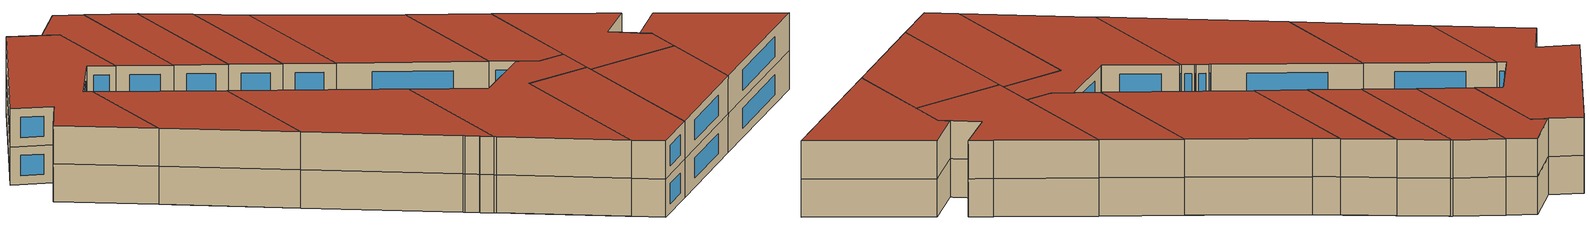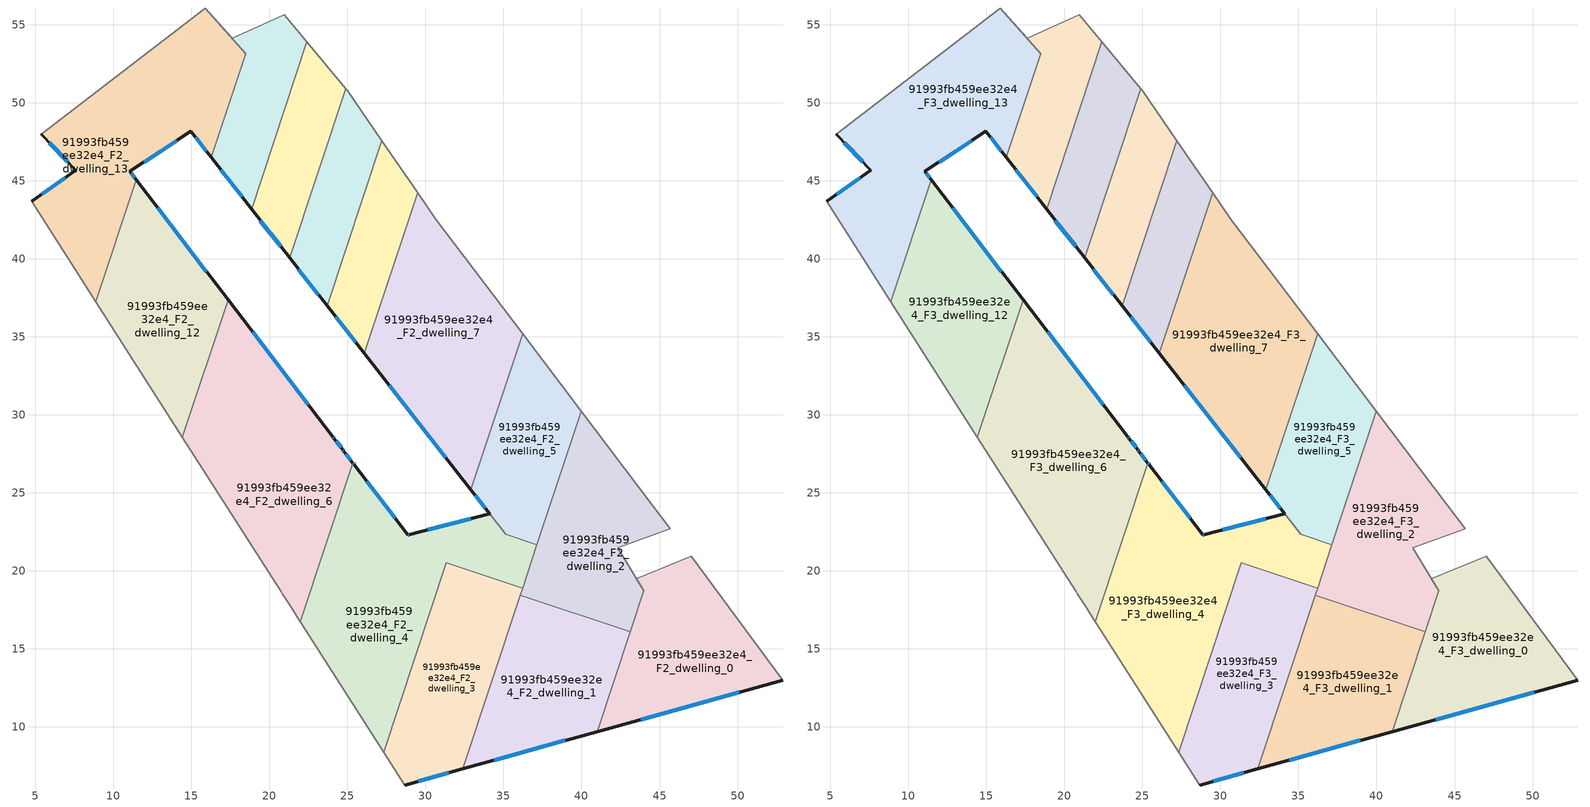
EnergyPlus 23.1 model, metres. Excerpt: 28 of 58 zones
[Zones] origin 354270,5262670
91993fb459ee32e4_F2_dwelling_0
 floor to 91993fb459ee32e4_F1_dwelling_0 (EU_floor_Construction): 47.04,20.92 52.91,12.99 41,9.69 41.34,10.72 45.52,20.31 z6
 floor to 91993fb459ee32e4_F1_dwelling_2 (EU_floor_Construction): 45.52,20.31 43.18,14.95 42.8,15.11 44,18.72 43.52,19.5 z6
 floor to 91993fb459ee32e4_F1_dwelling_1 (EU_floor_Construction): 43.18,14.95 41.34,10.72 42.8,15.11 z6
 wall outside (EU_wall_Construction): 41,9.69 52.91,12.99 z6:9
 wall adiabatic (EU_wall_Construction): 52.91,12.99 47.04,20.92 43.52,19.5 44,18.72 z6:9
 wall to 91993fb459ee32e4_F2_dwelling_1 (EU_wall_Construction): 43.13,16.11 41,9.69 z6:9
 wall to 91993fb459ee32e4_F2_dwelling_2 (EU_wall_Construction): 43.99,18.72 43.13,16.11 z6:9
 window (EU_Window_Construction): 43.8,10.46 50.11,12.21 z6.7:8.3
91993fb459ee32e4_F2_dwelling_1
 floor to 91993fb459ee32e4_F1_dwelling_1 (EU_floor_Construction): 42.8,15.11 41.34,10.72 40.88,9.66 32.38,7.3 34.07,12.39 36.46,17.88 z6
 floor to 91993fb459ee32e4_F1_dwelling_0 (EU_floor_Construction): 41.34,10.72 41,9.69 40.88,9.66 z6
 floor to 91993fb459ee32e4_F1_dwelling_2 (EU_floor_Construction): 43.13,16.11 42.8,15.11 36.46,17.88 36.63,18.27 z6
 floor to 91993fb459ee32e4_F1_dwelling_4 (EU_floor_Construction): 36.63,18.27 36.52,18.01 36.01,18.24 36.08,18.45 z6
 floor adiabatic (EU_floor_Construction): 36.63,18.27 34.07,12.39 36.08,18.45 36.01,18.24 36.52,18.01 z6
 wall outside (EU_wall_Construction): 32.38,7.3 41,9.69 z6:9
 wall to 91993fb459ee32e4_F2_dwelling_2 (EU_wall_Construction): 43.13,16.11 36.08,18.45 z6:9
 wall to 91993fb459ee32e4_F2_dwelling_3 (EU_wall_Construction): 36.08,18.45 32.38,7.3 z6:9
 window (EU_Window_Construction): 34.4,7.86 38.98,9.13 z6.7:8.3
91993fb459ee32e4_F2_dwelling_10
 floor to 91993fb459ee32e4_F1_dwelling_11 (EU_floor_Construction): 22.73,53.51 24.9,50.91 23.98,48.14 20.76,40.75 18.86,43.18 20.87,49.25 z6
 floor to 91993fb459ee32e4_F1_dwelling_10 (EU_floor_Construction): 23.98,48.14 21.3,40.06 20.76,40.75 z6
 floor to 91993fb459ee32e4_F1_dwelling_12 (EU_floor_Construction): 22.41,53.89 22.73,53.51 20.87,49.25 z6
 wall outside (EU_wall_Construction): 18.86,43.18 21.3,40.06 z6:9
 wall to 91993fb459ee32e4_F2_dwelling_11 (EU_wall_Construction): 22.41,53.89 18.86,43.18 z6:9
 wall adiabatic (EU_wall_Construction): 24.9,50.91 22.41,53.89 z6:9
 wall to 91993fb459ee32e4_F2_dwelling_9 (EU_wall_Construction): 21.3,40.06 24.9,50.91 z6:9
 window (EU_Window_Construction): 19.43,42.45 20.73,40.79 z6.7:8.3
91993fb459ee32e4_F2_dwelling_11
 floor to 91993fb459ee32e4_F1_dwelling_12 (EU_floor_Construction): 20.96,55.63 22.41,53.89 20.87,49.25 18.45,43.7 16.27,46.49 17.36,49.76 19.66,55.04 z6
 floor to 91993fb459ee32e4_F1_dwelling_13 (EU_floor_Construction): 19.66,55.04 17.36,49.76 18.48,53.15 15.88,56.07 17.62,54.12 z6
 floor to 91993fb459ee32e4_F1_dwelling_11 (EU_floor_Construction): 20.87,49.25 18.86,43.18 18.45,43.7 z6
 wall outside (EU_wall_Construction): 16.27,46.49 18.86,43.18 z6:9
 wall adiabatic (EU_wall_Construction): 22.41,53.89 20.96,55.63 17.62,54.12 15.88,56.07 18.48,53.15 z6:9
 wall to 91993fb459ee32e4_F2_dwelling_13 (EU_wall_Construction): 18.48,53.15 16.27,46.49 z6:9
 window (EU_Window_Construction): 16.88,45.71 18.25,43.96 z6.7:8.3
91993fb459ee32e4_F2_dwelling_12
 floor adiabatic (EU_floor_Construction): 12.54,43.66 17.35,37.37 14.43,28.56 9.39,36.44 z6
 floor to 91993fb459ee32e4_F1_dwelling_14 (EU_floor_Construction): 11.47,45.06 12.54,43.66 9.39,36.44 8.87,37.24 z6
 wall outside (EU_wall_Construction): 17.35,37.37 11.47,45.06 z6:9
 wall to 91993fb459ee32e4_F2_dwelling_13 (EU_wall_Construction): 11.47,45.06 8.87,37.24 z6:9
 wall to 91993fb459ee32e4_F2_dwelling_6 (EU_wall_Construction): 14.43,28.56 17.35,37.37 z6:9
 wall adiabatic (EU_wall_Construction): 8.87,37.24 14.43,28.56 z6:9
 window (EU_Window_Construction): 15.97,39.17 12.85,43.25 z6.7:8.3
91993fb459ee32e4_F2_dwelling_13
 floor to 91993fb459ee32e4_F1_dwelling_14 (EU_floor_Construction): 15.79,56 11.33,45.76 11.06,45.59 11.47,45.06 8.87,37.24 4.77,43.67 7.6,45.67 5.37,47.98 z6
 floor to 91993fb459ee32e4_F1_dwelling_12 (EU_floor_Construction): 17.36,49.76 16.27,46.49 16.05,46.77 z6
 floor to 91993fb459ee32e4_F1_dwelling_13 (EU_floor_Construction): 15.88,56.06 18.48,53.15 17.36,49.77 16.05,46.77 14.97,48.16 11.33,45.76 15.79,56 z6
 wall outside (EU_wall_Construction): 11.47,45.06 11.06,45.59 14.97,48.16 16.27,46.49 / 5.37,47.98 7.6,45.67 4.77,43.67 z6:9
 wall adiabatic (EU_wall_Construction): 4.77,43.67 8.87,37.24 / 18.48,53.15 15.88,56.06 5.37,47.98 z6:9
 window (EU_Window_Construction): 11.98,46.19 14.05,47.56 / 11.37,45.18 11.16,45.46 / 6.93,45.2 5.43,44.14 / 5.89,47.44 7.07,46.22 / 15.27,47.77 15.96,46.88 z6.7:8.3
91993fb459ee32e4_F2_dwelling_2
 floor to 91993fb459ee32e4_F1_dwelling_2 (EU_floor_Construction): 41.17,28.67 44.58,24.18 45.68,22.71 42.31,21.49 44,18.72 43.13,16.11 36.63,18.27 z6
 floor to 91993fb459ee32e4_F1_dwelling_5 (EU_floor_Construction): 39.99,30.23 41.17,28.67 37.65,20.59 36.9,20.92 z6
 floor to 91993fb459ee32e4_F1_dwelling_4 (EU_floor_Construction): 37.65,20.59 36.63,18.27 36.08,18.45 36.9,20.92 z6
 wall adiabatic (EU_wall_Construction): 44,18.72 42.31,21.49 45.68,22.71 44.58,24.18 39.99,30.23 z6:9
 wall to 91993fb459ee32e4_F2_dwelling_5 (EU_wall_Construction): 39.99,30.23 37.15,21.67 z6:9
 wall to 91993fb459ee32e4_F2_dwelling_4 (EU_wall_Construction): 37.15,21.67 36.22,18.88 z6:9
 wall to 91993fb459ee32e4_F2_dwelling_3 (EU_wall_Construction): 36.22,18.88 36.08,18.45 z6:9
91993fb459ee32e4_F2_dwelling_3
 floor to 91993fb459ee32e4_F1_dwelling_3 (EU_floor_Construction): 36.01,18.24 34.07,12.39 31.78,7.13 28.68,6.28 27.33,8.39 28.59,12.19 31.99,19.99 z6
 floor to 91993fb459ee32e4_F1_dwelling_1 (EU_floor_Construction): 34.07,12.39 32.38,7.3 31.78,7.13 z6
 floor to 91993fb459ee32e4_F1_dwelling_4 (EU_floor_Construction): 36.22,18.88 36.01,18.24 31.99,19.99 28.59,12.19 31.35,20.5 z6
 wall outside (EU_wall_Construction): 28.68,6.28 32.38,7.3 z6:9
 wall to 91993fb459ee32e4_F2_dwelling_4 (EU_wall_Construction): 36.22,18.88 31.35,20.5 27.33,8.39 z6:9
 wall adiabatic (EU_wall_Construction): 27.33,8.39 28.68,6.28 z6:9
 window (EU_Window_Construction): 29.55,6.52 31.51,7.06 z6.7:8.3
91993fb459ee32e4_F2_dwelling_4
 floor to 91993fb459ee32e4_F1_dwelling_4 (EU_floor_Construction): 36.9,20.92 36.22,18.88 31.35,20.5 28.59,12.19 27.09,8.76 23.19,14.85 27.33,24.33 28.87,22.3 31.93,23.09 z6
 floor to 91993fb459ee32e4_F1_dwelling_3 (EU_floor_Construction): 28.59,12.19 27.33,8.39 27.09,8.76 z6
 floor to 91993fb459ee32e4_F1_dwelling_6 (EU_floor_Construction): 25.35,26.91 27.33,24.33 23.19,14.85 22.05,16.64 21.98,16.75 z6
 floor to 91993fb459ee32e4_F1_dwelling_5 (EU_floor_Construction): 37.15,21.67 36.9,20.92 31.93,23.09 34.11,23.65 35.14,22.34 z6
 wall outside (EU_wall_Construction): 34.11,23.65 28.94,22.32 28.87,22.3 25.43,26.81 25.35,26.91 z6:9
 wall adiabatic (EU_wall_Construction): 21.98,16.75 22.05,16.64 27.33,8.39 z6:9
 wall to 91993fb459ee32e4_F2_dwelling_6 (EU_wall_Construction): 25.35,26.91 21.98,16.75 z6:9
 wall to 91993fb459ee32e4_F2_dwelling_5 (EU_wall_Construction): 35.14,22.34 34.11,23.65 / 37.15,21.67 35.15,22.34 z6:9
 window (EU_Window_Construction): 32.9,23.34 30.16,22.64 / 25.41,26.83 25.37,26.88 / 28.06,23.36 26.24,25.75 / 28.93,22.32 28.89,22.31 z6.7:8.3
91993fb459ee32e4_F2_dwelling_5
 floor to 91993fb459ee32e4_F1_dwelling_5 (EU_floor_Construction): 36.22,35.19 39.99,30.23 37.15,21.67 35.15,22.34 32.91,25.2 z6
 wall outside (EU_wall_Construction): 32.91,25.2 34.12,23.65 z6:9
 wall to 91993fb459ee32e4_F2_dwelling_7 (EU_wall_Construction): 36.22,35.19 32.91,25.2 z6:9
 wall adiabatic (EU_wall_Construction): 39.99,30.23 36.22,35.19 z6:9
 window (EU_Window_Construction): 33.19,24.84 33.83,24.02 z6.7:8.3
91993fb459ee32e4_F2_dwelling_6
 floor to 91993fb459ee32e4_F1_dwelling_6 (EU_floor_Construction): 20.67,33.03 25.35,26.91 21.98,16.75 21.43,17.61 21.39,17.67 20.84,18.54 20.77,18.64 16.98,24.57 z6
 floor to 91993fb459ee32e4_F1_dwelling_7 (EU_floor_Construction): 17.35,37.37 20.67,33.03 16.98,24.57 14.43,28.56 z6
 wall outside (EU_wall_Construction): 25.35,26.91 24.77,27.67 24.73,27.72 24.14,28.49 24.07,28.59 17.35,37.37 z6:9
 wall adiabatic (EU_wall_Construction): 14.43,28.56 20.77,18.64 20.84,18.54 21.39,17.67 21.43,17.61 21.98,16.75 z6:9
 window (EU_Window_Construction): 22.49,30.65 18.93,35.3 / 24.12,28.51 24.08,28.56 / 24.59,27.9 24.28,28.31 / 24.76,27.69 24.74,27.71 / 25.22,27.09 24.9,27.49 z6.7:8.3
91993fb459ee32e4_F2_dwelling_7
 floor to 91993fb459ee32e4_F1_dwelling_8 (EU_floor_Construction): 30.67,42.52 35.39,36.29 31.4,27.13 26.09,33.93 29.5,44.22 z6
 floor to 91993fb459ee32e4_F1_dwelling_5 (EU_floor_Construction): 35.39,36.29 36.22,35.19 32.91,25.2 31.4,27.13 z6
 wall outside (EU_wall_Construction): 26.09,33.93 32.91,25.2 z6:9
 wall to 91993fb459ee32e4_F2_dwelling_8 (EU_wall_Construction): 29.5,44.22 26.09,33.93 z6:9
 wall adiabatic (EU_wall_Construction): 36.22,35.19 30.67,42.52 29.5,44.22 z6:9
 window (EU_Window_Construction): 27.69,31.88 31.31,27.25 z6.7:8.3
91993fb459ee32e4_F2_dwelling_8
 floor to 91993fb459ee32e4_F1_dwelling_9 (EU_floor_Construction): 27.25,47.5 29.4,44.36 25.29,34.94 23.7,36.98 27.02,46.98 z6
 floor to 91993fb459ee32e4_F1_dwelling_8 (EU_floor_Construction): 29.4,44.36 29.5,44.22 26.09,33.93 25.29,34.94 z6
 floor to 91993fb459ee32e4_F1_dwelling_10 (EU_floor_Construction): 27.21,47.56 27.25,47.5 27.02,46.98 z6
 wall outside (EU_wall_Construction): 23.7,36.98 26.09,33.93 z6:9
 wall to 91993fb459ee32e4_F2_dwelling_9 (EU_wall_Construction): 27.21,47.56 23.7,36.98 z6:9
 wall adiabatic (EU_wall_Construction): 29.5,44.22 27.21,47.56 z6:9
 window (EU_Window_Construction): 24.26,36.26 25.53,34.64 z6.7:8.3
91993fb459ee32e4_F2_dwelling_9
 floor to 91993fb459ee32e4_F1_dwelling_10 (EU_floor_Construction): 25.08,50.66 27.21,47.56 27.02,46.98 23.03,37.84 21.3,40.06 23.98,48.14 z6
 floor to 91993fb459ee32e4_F1_dwelling_9 (EU_floor_Construction): 27.02,46.98 23.7,36.98 23.03,37.84 z6
 floor to 91993fb459ee32e4_F1_dwelling_11 (EU_floor_Construction): 24.99,50.8 25.08,50.66 23.98,48.14 24.9,50.91 z6
 wall outside (EU_wall_Construction): 21.3,40.06 23.7,36.98 z6:9
 wall adiabatic (EU_wall_Construction): 27.21,47.56 24.99,50.8 24.9,50.91 z6:9
 window (EU_Window_Construction): 21.86,39.33 23.14,37.7 z6.7:8.3
91993fb459ee32e4_F3_dwelling_0
 floor to 91993fb459ee32e4_F2_dwelling_0 (EU_floor_Construction): 47.04,20.92 52.91,12.99 41,9.69 44,18.72 43.52,19.5 z9
 wall outside (EU_wall_Construction): 41,9.69 52.91,12.99 z9:12
 wall adiabatic (EU_wall_Construction): 52.91,12.99 47.04,20.92 43.52,19.5 44,18.72 z9:12
 wall to 91993fb459ee32e4_F3_dwelling_1 (EU_wall_Construction): 43.13,16.11 41,9.69 z9:12
 wall to 91993fb459ee32e4_F3_dwelling_2 (EU_wall_Construction): 43.99,18.72 43.13,16.11 z9:12
 window (EU_Window_Construction): 43.8,10.46 50.11,12.21 z9.7:11.3
 roof outside (EU_roof_Construction): 52.91,12.99 47.04,20.92 43.52,19.5 44,18.72 41,9.69 z12
91993fb459ee32e4_F3_dwelling_1
 floor to 91993fb459ee32e4_F2_dwelling_1 (EU_floor_Construction): 43.13,16.11 41,9.69 32.38,7.3 36.08,18.45 z9
 wall outside (EU_wall_Construction): 32.38,7.3 41,9.69 z9:12
 wall to 91993fb459ee32e4_F3_dwelling_2 (EU_wall_Construction): 43.13,16.11 36.08,18.45 z9:12
 wall to 91993fb459ee32e4_F3_dwelling_3 (EU_wall_Construction): 36.08,18.45 32.38,7.3 z9:12
 window (EU_Window_Construction): 34.4,7.86 38.98,9.13 z9.7:11.3
 roof outside (EU_roof_Construction): 41,9.69 43.13,16.11 36.08,18.45 32.38,7.3 z12
91993fb459ee32e4_F3_dwelling_10
 floor to 91993fb459ee32e4_F2_dwelling_10 (EU_floor_Construction): 22.41,53.89 24.9,50.91 21.3,40.06 18.86,43.18 z9
 wall outside (EU_wall_Construction): 18.86,43.18 21.3,40.06 z9:12
 wall to 91993fb459ee32e4_F3_dwelling_11 (EU_wall_Construction): 22.41,53.89 18.86,43.18 z9:12
 wall adiabatic (EU_wall_Construction): 24.9,50.91 22.41,53.89 z9:12
 wall to 91993fb459ee32e4_F3_dwelling_9 (EU_wall_Construction): 21.3,40.06 24.9,50.91 z9:12
 window (EU_Window_Construction): 19.43,42.45 20.73,40.79 z9.7:11.3
 roof outside (EU_roof_Construction): 21.3,40.06 24.9,50.91 22.41,53.89 18.86,43.18 z12
91993fb459ee32e4_F3_dwelling_11
 floor to 91993fb459ee32e4_F2_dwelling_11 (EU_floor_Construction): 20.96,55.63 22.41,53.89 18.86,43.18 16.27,46.49 18.48,53.15 15.88,56.07 17.62,54.12 z9
 wall outside (EU_wall_Construction): 16.27,46.49 18.86,43.18 z9:12
 wall adiabatic (EU_wall_Construction): 22.41,53.89 20.96,55.63 17.62,54.12 15.88,56.07 18.48,53.15 z9:12
 wall to 91993fb459ee32e4_F3_dwelling_13 (EU_wall_Construction): 18.48,53.15 16.27,46.49 z9:12
 window (EU_Window_Construction): 16.88,45.71 18.25,43.96 z9.7:11.3
 roof outside (EU_roof_Construction): 18.86,43.18 22.41,53.89 20.96,55.63 17.62,54.12 15.88,56.07 18.48,53.15 16.27,46.49 z12
91993fb459ee32e4_F3_dwelling_12
 floor to 91993fb459ee32e4_F2_dwelling_12 (EU_floor_Construction): 11.47,45.06 17.35,37.37 14.43,28.56 8.87,37.24 z9
 wall outside (EU_wall_Construction): 17.35,37.37 11.47,45.06 z9:12
 wall to 91993fb459ee32e4_F3_dwelling_13 (EU_wall_Construction): 11.47,45.06 8.87,37.24 z9:12
 wall to 91993fb459ee32e4_F3_dwelling_6 (EU_wall_Construction): 14.43,28.56 17.35,37.37 z9:12
 wall adiabatic (EU_wall_Construction): 8.87,37.24 14.43,28.56 z9:12
 window (EU_Window_Construction): 15.97,39.17 12.85,43.25 z9.7:11.3
 roof outside (EU_roof_Construction): 14.43,28.56 17.35,37.37 11.47,45.06 8.87,37.24 z12
91993fb459ee32e4_F3_dwelling_13
 floor to 91993fb459ee32e4_F2_dwelling_13 (EU_floor_Construction): 15.88,56.06 18.48,53.15 16.27,46.49 14.97,48.16 11.06,45.59 11.47,45.06 8.87,37.24 4.77,43.67 7.6,45.67 5.37,47.98 z9
 wall outside (EU_wall_Construction): 11.47,45.06 11.06,45.59 14.97,48.16 16.27,46.49 / 5.37,47.98 7.6,45.67 4.77,43.67 z9:12
 wall adiabatic (EU_wall_Construction): 4.77,43.67 8.87,37.24 / 18.48,53.15 15.88,56.06 5.37,47.98 z9:12
 window (EU_Window_Construction): 11.98,46.19 14.05,47.56 / 11.37,45.18 11.16,45.46 / 6.93,45.2 5.43,44.14 / 5.89,47.44 7.07,46.22 / 15.27,47.77 15.96,46.88 z9.7:11.3
 roof outside (EU_roof_Construction): 16.27,46.49 18.48,53.15 15.88,56.06 5.37,47.98 7.6,45.67 4.77,43.67 8.87,37.24 11.47,45.06 11.06,45.59 14.97,48.16 z12
91993fb459ee32e4_F3_dwelling_2
 floor to 91993fb459ee32e4_F2_dwelling_2 (EU_floor_Construction): 39.99,30.23 44.58,24.18 45.68,22.71 42.31,21.49 44,18.72 43.13,16.11 36.08,18.45 z9
 wall adiabatic (EU_wall_Construction): 44,18.72 42.31,21.49 45.68,22.71 44.58,24.18 39.99,30.23 z9:12
 wall to 91993fb459ee32e4_F3_dwelling_5 (EU_wall_Construction): 39.99,30.23 37.15,21.67 z9:12
 wall to 91993fb459ee32e4_F3_dwelling_4 (EU_wall_Construction): 37.15,21.67 36.22,18.88 z9:12
 wall to 91993fb459ee32e4_F3_dwelling_3 (EU_wall_Construction): 36.22,18.88 36.08,18.45 z9:12
 roof outside (EU_roof_Construction): 43.13,16.11 43.99,18.72 42.31,21.49 45.68,22.71 44.58,24.18 39.99,30.23 36.08,18.45 z12
91993fb459ee32e4_F3_dwelling_3
 floor to 91993fb459ee32e4_F2_dwelling_3 (EU_floor_Construction): 36.22,18.88 32.38,7.3 28.68,6.28 27.33,8.39 31.35,20.5 z9
 wall outside (EU_wall_Construction): 28.68,6.28 32.38,7.3 z9:12
 wall to 91993fb459ee32e4_F3_dwelling_4 (EU_wall_Construction): 36.22,18.88 31.35,20.5 27.33,8.39 z9:12
 wall adiabatic (EU_wall_Construction): 27.33,8.39 28.68,6.28 z9:12
 window (EU_Window_Construction): 29.55,6.52 31.51,7.06 z9.7:11.3
 roof outside (EU_roof_Construction): 32.38,7.3 36.22,18.88 31.35,20.5 27.33,8.39 28.68,6.28 z12
91993fb459ee32e4_F3_dwelling_4
 floor to 91993fb459ee32e4_F2_dwelling_4 (EU_floor_Construction): 34.11,23.65 35.14,22.34 37.15,21.67 36.22,18.88 31.35,20.5 27.33,8.39 22.05,16.64 21.98,16.75 25.35,26.91 25.43,26.81 28.87,22.3 28.94,22.32 z9
 wall outside (EU_wall_Construction): 34.11,23.65 28.94,22.32 28.87,22.3 25.43,26.81 25.35,26.91 z9:12
 wall adiabatic (EU_wall_Construction): 21.98,16.75 22.05,16.64 27.33,8.39 z9:12
 wall to 91993fb459ee32e4_F3_dwelling_6 (EU_wall_Construction): 25.35,26.91 21.98,16.75 z9:12
 wall to 91993fb459ee32e4_F3_dwelling_5 (EU_wall_Construction): 35.14,22.34 34.11,23.65 / 37.15,21.67 35.15,22.34 z9:12
 window (EU_Window_Construction): 32.9,23.34 30.16,22.64 / 25.41,26.83 25.37,26.88 / 28.06,23.36 26.24,25.75 / 28.93,22.32 28.89,22.31 z9.7:11.3
 roof outside (EU_roof_Construction): 27.33,8.39 31.35,20.5 36.22,18.88 37.15,21.67 35.14,22.34 34.11,23.65 28.94,22.32 28.87,22.3 25.43,26.81 25.35,26.91 21.98,16.75 22.05,16.64 z12
91993fb459ee32e4_F3_dwelling_5
 floor to 91993fb459ee32e4_F2_dwelling_5 (EU_floor_Construction): 36.22,35.19 39.99,30.23 37.15,21.67 35.14,22.34 32.91,25.2 z9
 wall outside (EU_wall_Construction): 32.91,25.2 34.12,23.65 z9:12
 wall to 91993fb459ee32e4_F3_dwelling_7 (EU_wall_Construction): 36.22,35.19 32.91,25.2 z9:12
 wall adiabatic (EU_wall_Construction): 39.99,30.23 36.22,35.19 z9:12
 window (EU_Window_Construction): 33.19,24.84 33.83,24.02 z9.7:11.3
 roof outside (EU_roof_Construction): 37.15,21.67 39.99,30.23 36.22,35.19 32.91,25.2 35.14,22.34 z12
91993fb459ee32e4_F3_dwelling_6
 floor to 91993fb459ee32e4_F2_dwelling_6 (EU_floor_Construction): 17.35,37.37 24.07,28.59 24.14,28.49 24.73,27.72 24.77,27.67 25.35,26.91 21.98,16.75 21.43,17.61 21.39,17.67 20.84,18.54 20.77,18.64 14.43,28.56 z9
 wall outside (EU_wall_Construction): 25.35,26.91 24.77,27.67 24.73,27.72 24.14,28.49 24.07,28.59 17.35,37.37 z9:12
 wall adiabatic (EU_wall_Construction): 14.43,28.56 20.77,18.64 20.84,18.54 21.39,17.67 21.43,17.61 21.98,16.75 z9:12
 window (EU_Window_Construction): 22.49,30.65 18.93,35.3 / 24.12,28.51 24.08,28.56 / 24.59,27.9 24.28,28.31 / 24.76,27.69 24.74,27.71 / 25.22,27.09 24.9,27.49 z9.7:11.3
 roof outside (EU_roof_Construction): 21.98,16.75 25.35,26.91 24.77,27.67 24.73,27.72 24.14,28.49 24.07,28.59 17.35,37.37 14.43,28.56 20.77,18.64 20.84,18.54 21.39,17.67 21.43,17.61 z12
91993fb459ee32e4_F3_dwelling_7
 floor to 91993fb459ee32e4_F2_dwelling_7 (EU_floor_Construction): 30.67,42.52 36.22,35.19 32.91,25.2 26.09,33.93 29.5,44.22 z9
 wall outside (EU_wall_Construction): 26.09,33.93 32.91,25.2 z9:12
 wall to 91993fb459ee32e4_F3_dwelling_8 (EU_wall_Construction): 29.5,44.22 26.09,33.93 z9:12
 wall adiabatic (EU_wall_Construction): 36.22,35.19 30.67,42.52 29.5,44.22 z9:12
 window (EU_Window_Construction): 27.69,31.88 31.31,27.25 z9.7:11.3
 roof outside (EU_roof_Construction): 32.91,25.2 36.22,35.19 30.67,42.52 29.5,44.22 26.09,33.93 z12
91993fb459ee32e4_F3_dwelling_8
 floor to 91993fb459ee32e4_F2_dwelling_8 (EU_floor_Construction): 27.21,47.56 29.5,44.22 26.09,33.93 23.7,36.98 z9
 wall outside (EU_wall_Construction): 23.7,36.98 26.09,33.93 z9:12
 wall to 91993fb459ee32e4_F3_dwelling_9 (EU_wall_Construction): 27.21,47.56 23.7,36.98 z9:12
 wall adiabatic (EU_wall_Construction): 29.5,44.22 27.21,47.56 z9:12
 window (EU_Window_Construction): 24.26,36.26 25.53,34.64 z9.7:11.3
 roof outside (EU_roof_Construction): 26.09,33.93 29.5,44.22 27.21,47.56 23.7,36.98 z12
91993fb459ee32e4_F3_dwelling_9
 floor to 91993fb459ee32e4_F2_dwelling_9 (EU_floor_Construction): 24.99,50.8 27.21,47.56 23.7,36.98 21.3,40.06 24.9,50.91 z9
 wall outside (EU_wall_Construction): 21.3,40.06 23.7,36.98 z9:12
 wall adiabatic (EU_wall_Construction): 27.21,47.56 24.99,50.8 24.9,50.91 z9:12
 window (EU_Window_Construction): 21.86,39.33 23.14,37.7 z9.7:11.3
 roof outside (EU_roof_Construction): 23.7,36.98 27.21,47.56 24.99,50.8 24.9,50.91 21.3,40.06 z12
[Building]
EU S2 Campaign: North Axis=0; Terrain=City; Solar Distribution=FullExterior
[Site:Location]
Budapest.Ferenc.Liszt.Intl.AP: Latitude=47.437; Longitude=19.256; Time Zone=1; Elevation=185
[SizingPeriod:WeatherFileDays]
AnnualSizingPeriod: Begin Month=1; Begin Day of Month=1; End Month=12; End Day of Month=31; Day of Week for Start Day=Monday; Use Weather File Daylight Saving Period=No; Use Weather File Rain and Snow Indicators=No
[MATERIAL]
EU_InternalMass_Material: Roughness=MediumRough; Thickness=0.1; Conductivity=1; Density=1800; Specific Heat=900; Thermal Absorptance=0.9; Solar Absorptance=0.7; Visible Absorptance=0.7
[MATERIAL:NOMASS] Roughness=MediumRough; Thermal Absorptance=0.9; Solar Absorptance=0.7; Visible Absorptance=0.7
Name | Thermal Resistance
EU_wall_NoMass | 0.832559
EU_roof_NoMass | 1.39638
EU_floor_NoMass | 0.872794
[WINDOWMATERIAL:SIMPLEGLAZINGSYSTEM]
EU_Window_SimpleGlazing: UFactor=2.79869; Solar Heat Gain Coefficient=0.75; Visible Transmittance=0.75
[CONSTRUCTION]
EU_wall_Construction: EU_wall_NoMass
EU_roof_Construction: EU_roof_NoMass
EU_floor_Construction: EU_floor_NoMass
EU_Window_Construction: EU_Window_SimpleGlazing
EU_InternalMass_Construction: EU_InternalMass_Material
[ZONE] Type=1; Multiplier=1; Ceiling Height=autocalculate; Floor Area=autocalculate; Part of Total Floor Area=Yes
Name | Volume
91993fb459ee32e4_F2_dwelling_0; 91993fb459ee32e4_F3_dwelling_0 | 207.154
91993fb459ee32e4_F2_dwelling_1; 91993fb459ee32e4_F3_dwelling_1 | 206.276
91993fb459ee32e4_F2_dwelling_10; 91993fb459ee32e4_F3_dwelling_10 | 112.524
91993fb459ee32e4_F2_dwelling_11; 91993fb459ee32e4_F3_dwelling_11 | 114.709
91993fb459ee32e4_F2_dwelling_12; 91993fb459ee32e4_F3_dwelling_12 | 210.398
91993fb459ee32e4_F2_dwelling_13; 91993fb459ee32e4_F3_dwelling_13 | 304.657
91993fb459ee32e4_F2_dwelling_2; 91993fb459ee32e4_F3_dwelling_2 | 205.068
91993fb459ee32e4_F2_dwelling_3; 91993fb459ee32e4_F3_dwelling_3 | 206.194
91993fb459ee32e4_F2_dwelling_4; 91993fb459ee32e4_F3_dwelling_4 | 325.241
91993fb459ee32e4_F2_dwelling_5 | 156.994
91993fb459ee32e4_F3_dwelling_5 | 157.014
91993fb459ee32e4_F2_dwelling_6; 91993fb459ee32e4_F3_dwelling_6 | 326.456
91993fb459ee32e4_F2_dwelling_7; 91993fb459ee32e4_F3_dwelling_7 | 294.288
91993fb459ee32e4_F2_dwelling_8; 91993fb459ee32e4_F3_dwelling_8 | 106.452
91993fb459ee32e4_F2_dwelling_9; 91993fb459ee32e4_F3_dwelling_9 | 110.06
[INTERNALMASS] Construction=EU_InternalMass_Construction
Name | Zone or ZoneList | Surface Area
91993fb459ee32e4_F2_dwelling_0_EU_InternalMass | 91993fb459ee32e4_F2_dwelling_0 | 69.0507
91993fb459ee32e4_F2_dwelling_1_EU_InternalMass | 91993fb459ee32e4_F2_dwelling_1 | 68.7591
91993fb459ee32e4_F2_dwelling_2_EU_InternalMass | 91993fb459ee32e4_F2_dwelling_2 | 68.3541
91993fb459ee32e4_F2_dwelling_3_EU_InternalMass | 91993fb459ee32e4_F2_dwelling_3 | 68.732
91993fb459ee32e4_F2_dwelling_4_EU_InternalMass | 91993fb459ee32e4_F2_dwelling_4 | 108.408
91993fb459ee32e4_F2_dwelling_5_EU_InternalMass | 91993fb459ee32e4_F2_dwelling_5 | 52.3374
91993fb459ee32e4_F2_dwelling_6_EU_InternalMass | 91993fb459ee32e4_F2_dwelling_6 | 108.825
91993fb459ee32e4_F2_dwelling_7_EU_InternalMass | 91993fb459ee32e4_F2_dwelling_7 | 98.0916
91993fb459ee32e4_F2_dwelling_8_EU_InternalMass | 91993fb459ee32e4_F2_dwelling_8 | 35.484
91993fb459ee32e4_F2_dwelling_9_EU_InternalMass | 91993fb459ee32e4_F2_dwelling_9 | 36.6867
91993fb459ee32e4_F2_dwelling_10_EU_InternalMass | 91993fb459ee32e4_F2_dwelling_10 | 37.5079
91993fb459ee32e4_F2_dwelling_11_EU_InternalMass | 91993fb459ee32e4_F2_dwelling_11 | 38.2392
91993fb459ee32e4_F2_dwelling_12_EU_InternalMass | 91993fb459ee32e4_F2_dwelling_12 | 70.1373
91993fb459ee32e4_F2_dwelling_13_EU_InternalMass | 91993fb459ee32e4_F2_dwelling_13 | 101.55
91993fb459ee32e4_F3_dwelling_0_EU_InternalMass | 91993fb459ee32e4_F3_dwelling_0 | 69.0507
91993fb459ee32e4_F3_dwelling_1_EU_InternalMass | 91993fb459ee32e4_F3_dwelling_1 | 68.7591
91993fb459ee32e4_F3_dwelling_2_EU_InternalMass | 91993fb459ee32e4_F3_dwelling_2 | 68.3541
91993fb459ee32e4_F3_dwelling_3_EU_InternalMass | 91993fb459ee32e4_F3_dwelling_3 | 68.732
91993fb459ee32e4_F3_dwelling_4_EU_InternalMass | 91993fb459ee32e4_F3_dwelling_4 | 108.408
91993fb459ee32e4_F3_dwelling_5_EU_InternalMass | 91993fb459ee32e4_F3_dwelling_5 | 52.3374
91993fb459ee32e4_F3_dwelling_6_EU_InternalMass | 91993fb459ee32e4_F3_dwelling_6 | 108.825
91993fb459ee32e4_F3_dwelling_7_EU_InternalMass | 91993fb459ee32e4_F3_dwelling_7 | 98.0916
91993fb459ee32e4_F3_dwelling_8_EU_InternalMass | 91993fb459ee32e4_F3_dwelling_8 | 35.484
91993fb459ee32e4_F3_dwelling_9_EU_InternalMass | 91993fb459ee32e4_F3_dwelling_9 | 36.6867
91993fb459ee32e4_F3_dwelling_10_EU_InternalMass | 91993fb459ee32e4_F3_dwelling_10 | 37.5079
91993fb459ee32e4_F3_dwelling_11_EU_InternalMass | 91993fb459ee32e4_F3_dwelling_11 | 38.2392
91993fb459ee32e4_F3_dwelling_12_EU_InternalMass | 91993fb459ee32e4_F3_dwelling_12 | 70.1373
91993fb459ee32e4_F3_dwelling_13_EU_InternalMass | 91993fb459ee32e4_F3_dwelling_13 | 101.55
[OTHEREQUIPMENT] Fuel Type=Electricity; Design Level Calculation Method=Watts/Area; Power per Zone Floor Area=1; Fraction Latent=0; Fraction Radiant=0; Fraction Lost=0; Carbon Dioxide Generation Rate=0; EndUse Subcategory=EU_Step8_InternalGains
Name | Zone or ZoneList or Space or SpaceList | Schedule
EU_Step8_InternalGain_91993fb459ee32e4_F2_dwelling_0_f000 | 91993fb459ee32e4_F2_dwelling_0 | EU_Step8_GainSchedule_91993fb459ee32e4_F2_dwelling_0_f000
EU_Step8_InternalGain_91993fb459ee32e4_F2_dwelling_1_f000 | 91993fb459ee32e4_F2_dwelling_1 | EU_Step8_GainSchedule_91993fb459ee32e4_F2_dwelling_1_f000
EU_Step8_InternalGain_91993fb459ee32e4_F2_dwelling_2_f000 | 91993fb459ee32e4_F2_dwelling_2 | EU_Step8_GainSchedule_91993fb459ee32e4_F2_dwelling_2_f000
EU_Step8_InternalGain_91993fb459ee32e4_F2_dwelling_3_f000 | 91993fb459ee32e4_F2_dwelling_3 | EU_Step8_GainSchedule_91993fb459ee32e4_F2_dwelling_3_f000
EU_Step8_InternalGain_91993fb459ee32e4_F2_dwelling_4_f000 | 91993fb459ee32e4_F2_dwelling_4 | EU_Step8_GainSchedule_91993fb459ee32e4_F2_dwelling_4_f000
EU_Step8_InternalGain_91993fb459ee32e4_F2_dwelling_5_f000 | 91993fb459ee32e4_F2_dwelling_5 | EU_Step8_GainSchedule_91993fb459ee32e4_F2_dwelling_5_f000
EU_Step8_InternalGain_91993fb459ee32e4_F2_dwelling_6_f000 | 91993fb459ee32e4_F2_dwelling_6 | EU_Step8_GainSchedule_91993fb459ee32e4_F2_dwelling_6_f000
EU_Step8_InternalGain_91993fb459ee32e4_F2_dwelling_7_f000 | 91993fb459ee32e4_F2_dwelling_7 | EU_Step8_GainSchedule_91993fb459ee32e4_F2_dwelling_7_f000
EU_Step8_InternalGain_91993fb459ee32e4_F2_dwelling_8_f000 | 91993fb459ee32e4_F2_dwelling_8 | EU_Step8_GainSchedule_91993fb459ee32e4_F2_dwelling_8_f000
EU_Step8_InternalGain_91993fb459ee32e4_F2_dwelling_9_f000 | 91993fb459ee32e4_F2_dwelling_9 | EU_Step8_GainSchedule_91993fb459ee32e4_F2_dwelling_9_f000
EU_Step8_InternalGain_91993fb459ee32e4_F2_dwelling_10_f000 | 91993fb459ee32e4_F2_dwelling_10 | EU_Step8_GainSchedule_91993fb459ee32e4_F2_dwelling_10_f000
EU_Step8_InternalGain_91993fb459ee32e4_F2_dwelling_11_f000 | 91993fb459ee32e4_F2_dwelling_11 | EU_Step8_GainSchedule_91993fb459ee32e4_F2_dwelling_11_f000
EU_Step8_InternalGain_91993fb459ee32e4_F2_dwelling_12_f000 | 91993fb459ee32e4_F2_dwelling_12 | EU_Step8_GainSchedule_91993fb459ee32e4_F2_dwelling_12_f000
EU_Step8_InternalGain_91993fb459ee32e4_F2_dwelling_13_f000 | 91993fb459ee32e4_F2_dwelling_13 | EU_Step8_GainSchedule_91993fb459ee32e4_F2_dwelling_13_f000
EU_Step8_InternalGain_91993fb459ee32e4_F3_dwelling_0_f000 | 91993fb459ee32e4_F3_dwelling_0 | EU_Step8_GainSchedule_91993fb459ee32e4_F3_dwelling_0_f000
EU_Step8_InternalGain_91993fb459ee32e4_F3_dwelling_1_f000 | 91993fb459ee32e4_F3_dwelling_1 | EU_Step8_GainSchedule_91993fb459ee32e4_F3_dwelling_1_f000
EU_Step8_InternalGain_91993fb459ee32e4_F3_dwelling_2_f000 | 91993fb459ee32e4_F3_dwelling_2 | EU_Step8_GainSchedule_91993fb459ee32e4_F3_dwelling_2_f000
EU_Step8_InternalGain_91993fb459ee32e4_F3_dwelling_3_f000 | 91993fb459ee32e4_F3_dwelling_3 | EU_Step8_GainSchedule_91993fb459ee32e4_F3_dwelling_3_f000
EU_Step8_InternalGain_91993fb459ee32e4_F3_dwelling_4_f000 | 91993fb459ee32e4_F3_dwelling_4 | EU_Step8_GainSchedule_91993fb459ee32e4_F3_dwelling_4_f000
EU_Step8_InternalGain_91993fb459ee32e4_F3_dwelling_5_f000 | 91993fb459ee32e4_F3_dwelling_5 | EU_Step8_GainSchedule_91993fb459ee32e4_F3_dwelling_5_f000
EU_Step8_InternalGain_91993fb459ee32e4_F3_dwelling_6_f000 | 91993fb459ee32e4_F3_dwelling_6 | EU_Step8_GainSchedule_91993fb459ee32e4_F3_dwelling_6_f000
EU_Step8_InternalGain_91993fb459ee32e4_F3_dwelling_7_f000 | 91993fb459ee32e4_F3_dwelling_7 | EU_Step8_GainSchedule_91993fb459ee32e4_F3_dwelling_7_f000
EU_Step8_InternalGain_91993fb459ee32e4_F3_dwelling_8_f000 | 91993fb459ee32e4_F3_dwelling_8 | EU_Step8_GainSchedule_91993fb459ee32e4_F3_dwelling_8_f000
EU_Step8_InternalGain_91993fb459ee32e4_F3_dwelling_9_f000 | 91993fb459ee32e4_F3_dwelling_9 | EU_Step8_GainSchedule_91993fb459ee32e4_F3_dwelling_9_f000
EU_Step8_InternalGain_91993fb459ee32e4_F3_dwelling_10_f000 | 91993fb459ee32e4_F3_dwelling_10 | EU_Step8_GainSchedule_91993fb459ee32e4_F3_dwelling_10_f000
EU_Step8_InternalGain_91993fb459ee32e4_F3_dwelling_11_f000 | 91993fb459ee32e4_F3_dwelling_11 | EU_Step8_GainSchedule_91993fb459ee32e4_F3_dwelling_11_f000
EU_Step8_InternalGain_91993fb459ee32e4_F3_dwelling_12_f000 | 91993fb459ee32e4_F3_dwelling_12 | EU_Step8_GainSchedule_91993fb459ee32e4_F3_dwelling_12_f000
EU_Step8_InternalGain_91993fb459ee32e4_F3_dwelling_13_f000 | 91993fb459ee32e4_F3_dwelling_13 | EU_Step8_GainSchedule_91993fb459ee32e4_F3_dwelling_13_f000
[ZONEVENTILATION:DESIGNFLOWRATE] Schedule=EU_AlwaysOn; Design Flow Rate Calculation Method=AirChanges/Hour; Air Changes per Hour=0.475469; Ventilation Type=Natural; Fan Pressure Rise=0; Fan Total Efficiency=1; Constant Term Coefficient=1; Temperature Term Coefficient=0; Velocity Term Coefficient=0; Velocity Squared Term Coefficient=0; Minimum Indoor Temperature=-100; Maximum Indoor Temperature=100; Delta Temperature=-100; Minimum Outdoor Temperature=-100; Maximum Outdoor Temperature=100; Maximum Wind Speed=40
Name | Zone or ZoneList or Space or SpaceList
EU_ConstantAir_91993fb459ee32e4_F2_dwelling_0 | 91993fb459ee32e4_F2_dwelling_0
EU_ConstantAir_91993fb459ee32e4_F2_dwelling_1 | 91993fb459ee32e4_F2_dwelling_1
EU_ConstantAir_91993fb459ee32e4_F2_dwelling_2 | 91993fb459ee32e4_F2_dwelling_2
EU_ConstantAir_91993fb459ee32e4_F2_dwelling_3 | 91993fb459ee32e4_F2_dwelling_3
EU_ConstantAir_91993fb459ee32e4_F2_dwelling_4 | 91993fb459ee32e4_F2_dwelling_4
EU_ConstantAir_91993fb459ee32e4_F2_dwelling_5 | 91993fb459ee32e4_F2_dwelling_5
EU_ConstantAir_91993fb459ee32e4_F2_dwelling_6 | 91993fb459ee32e4_F2_dwelling_6
EU_ConstantAir_91993fb459ee32e4_F2_dwelling_7 | 91993fb459ee32e4_F2_dwelling_7
EU_ConstantAir_91993fb459ee32e4_F2_dwelling_8 | 91993fb459ee32e4_F2_dwelling_8
EU_ConstantAir_91993fb459ee32e4_F2_dwelling_9 | 91993fb459ee32e4_F2_dwelling_9
EU_ConstantAir_91993fb459ee32e4_F2_dwelling_10 | 91993fb459ee32e4_F2_dwelling_10
EU_ConstantAir_91993fb459ee32e4_F2_dwelling_11 | 91993fb459ee32e4_F2_dwelling_11
EU_ConstantAir_91993fb459ee32e4_F2_dwelling_12 | 91993fb459ee32e4_F2_dwelling_12
EU_ConstantAir_91993fb459ee32e4_F2_dwelling_13 | 91993fb459ee32e4_F2_dwelling_13
EU_ConstantAir_91993fb459ee32e4_F3_dwelling_0 | 91993fb459ee32e4_F3_dwelling_0
EU_ConstantAir_91993fb459ee32e4_F3_dwelling_1 | 91993fb459ee32e4_F3_dwelling_1
EU_ConstantAir_91993fb459ee32e4_F3_dwelling_2 | 91993fb459ee32e4_F3_dwelling_2
EU_ConstantAir_91993fb459ee32e4_F3_dwelling_3 | 91993fb459ee32e4_F3_dwelling_3
EU_ConstantAir_91993fb459ee32e4_F3_dwelling_4 | 91993fb459ee32e4_F3_dwelling_4
EU_ConstantAir_91993fb459ee32e4_F3_dwelling_5 | 91993fb459ee32e4_F3_dwelling_5
EU_ConstantAir_91993fb459ee32e4_F3_dwelling_6 | 91993fb459ee32e4_F3_dwelling_6
EU_ConstantAir_91993fb459ee32e4_F3_dwelling_7 | 91993fb459ee32e4_F3_dwelling_7
EU_ConstantAir_91993fb459ee32e4_F3_dwelling_8 | 91993fb459ee32e4_F3_dwelling_8
EU_ConstantAir_91993fb459ee32e4_F3_dwelling_9 | 91993fb459ee32e4_F3_dwelling_9
EU_ConstantAir_91993fb459ee32e4_F3_dwelling_10 | 91993fb459ee32e4_F3_dwelling_10
EU_ConstantAir_91993fb459ee32e4_F3_dwelling_11 | 91993fb459ee32e4_F3_dwelling_11
EU_ConstantAir_91993fb459ee32e4_F3_dwelling_12 | 91993fb459ee32e4_F3_dwelling_12
EU_ConstantAir_91993fb459ee32e4_F3_dwelling_13 | 91993fb459ee32e4_F3_dwelling_13
[HVACTEMPLATE:THERMOSTAT] Constant Heating Setpoint=20; Constant Cooling Setpoint=50
EU_HeatOnly_91993fb459ee32e4_F0_dwelling_0; EU_HeatOnly_91993fb459ee32e4_F0_dwelling_1; EU_HeatOnly_91993fb459ee32e4_F0_dwelling_2; EU_HeatOnly_91993fb459ee32e4_F0_dwelling_3; EU_HeatOnly_91993fb459ee32e4_F0_dwelling_4; EU_HeatOnly_91993fb459ee32e4_F0_dwelling_5; EU_HeatOnly_91993fb459ee32e4_F0_dwelling_6; EU_HeatOnly_91993fb459ee32e4_F0_dwelling_7; EU_HeatOnly_91993fb459ee32e4_F0_dwelling_8; EU_HeatOnly_91993fb459ee32e4_F0_dwelling_9; EU_HeatOnly_91993fb459ee32e4_F0_dwelling_10; EU_HeatOnly_91993fb459ee32e4_F0_dwelling_11; EU_HeatOnly_91993fb459ee32e4_F0_dwelling_12; EU_HeatOnly_91993fb459ee32e4_F0_dwelling_13; EU_HeatOnly_91993fb459ee32e4_F0_dwelling_14; EU_HeatOnly_91993fb459ee32e4_F1_dwelling_0; EU_HeatOnly_91993fb459ee32e4_F1_dwelling_1; EU_HeatOnly_91993fb459ee32e4_F1_dwelling_2; EU_HeatOnly_91993fb459ee32e4_F1_dwelling_3; EU_HeatOnly_91993fb459ee32e4_F1_dwelling_4; EU_HeatOnly_91993fb459ee32e4_F1_dwelling_5; EU_HeatOnly_91993fb459ee32e4_F1_dwelling_6; EU_HeatOnly_91993fb459ee32e4_F1_dwelling_7; EU_HeatOnly_91993fb459ee32e4_F1_dwelling_8; EU_HeatOnly_91993fb459ee32e4_F1_dwelling_9; EU_HeatOnly_91993fb459ee32e4_F1_dwelling_10; EU_HeatOnly_91993fb459ee32e4_F1_dwelling_11; EU_HeatOnly_91993fb459ee32e4_F1_dwelling_12; EU_HeatOnly_91993fb459ee32e4_F1_dwelling_13; EU_HeatOnly_91993fb459ee32e4_F1_dwelling_14; EU_HeatOnly_91993fb459ee32e4_F2_dwelling_0; EU_HeatOnly_91993fb459ee32e4_F2_dwelling_1; EU_HeatOnly_91993fb459ee32e4_F2_dwelling_2; EU_HeatOnly_91993fb459ee32e4_F2_dwelling_3; EU_HeatOnly_91993fb459ee32e4_F2_dwelling_4; EU_HeatOnly_91993fb459ee32e4_F2_dwelling_5; EU_HeatOnly_91993fb459ee32e4_F2_dwelling_6; EU_HeatOnly_91993fb459ee32e4_F2_dwelling_7; EU_HeatOnly_91993fb459ee32e4_F2_dwelling_8; EU_HeatOnly_91993fb459ee32e4_F2_dwelling_9; EU_HeatOnly_91993fb459ee32e4_F2_dwelling_10; EU_HeatOnly_91993fb459ee32e4_F2_dwelling_11; EU_HeatOnly_91993fb459ee32e4_F2_dwelling_12; EU_HeatOnly_91993fb459ee32e4_F2_dwelling_13; EU_HeatOnly_91993fb459ee32e4_F3_dwelling_0; EU_HeatOnly_91993fb459ee32e4_F3_dwelling_1; EU_HeatOnly_91993fb459ee32e4_F3_dwelling_2; EU_HeatOnly_91993fb459ee32e4_F3_dwelling_3; EU_HeatOnly_91993fb459ee32e4_F3_dwelling_4; EU_HeatOnly_91993fb459ee32e4_F3_dwelling_5; EU_HeatOnly_91993fb459ee32e4_F3_dwelling_6; EU_HeatOnly_91993fb459ee32e4_F3_dwelling_7; EU_HeatOnly_91993fb459ee32e4_F3_dwelling_8; EU_HeatOnly_91993fb459ee32e4_F3_dwelling_9; EU_HeatOnly_91993fb459ee32e4_F3_dwelling_10; EU_HeatOnly_91993fb459ee32e4_F3_dwelling_11; EU_HeatOnly_91993fb459ee32e4_F3_dwelling_12; EU_HeatOnly_91993fb459ee32e4_F3_dwelling_13
[HVACTEMPLATE:ZONE:IDEALLOADSAIRSYSTEM] System Availability Schedule=EU_AlwaysOn; Maximum Heating Supply Air Temperature=50; Minimum Cooling Supply Air Temperature=13; Maximum Heating Supply Air Humidity Ratio=0.0156; Minimum Cooling Supply Air Humidity Ratio=0.0077; Heating Limit=NoLimit; Cooling Limit=NoLimit; Heating Availability Schedule=EU_AlwaysOn; Cooling Availability Schedule=EU_CoolingOff; Dehumidification Control Type=ConstantSensibleHeatRatio; Cooling Sensible Heat Ratio=0.7; Dehumidification Setpoint=60; Humidification Control Type=None; Humidification Setpoint=30; Outdoor Air Method=None; Outdoor Air Flow Rate per Person=0.00944; Outdoor Air Flow Rate per Zone Floor Area=0; Outdoor Air Flow Rate per Zone=0; Demand Controlled Ventilation Type=None; Outdoor Air Economizer Type=NoEconomizer; Heat Recovery Type=None; Sensible Heat Recovery Effectiveness=0.7; Latent Heat Recovery Effectiveness=0.65
Name | Template Thermostat
91993fb459ee32e4_F2_dwelling_0 | EU_HeatOnly_91993fb459ee32e4_F2_dwelling_0
91993fb459ee32e4_F2_dwelling_1 | EU_HeatOnly_91993fb459ee32e4_F2_dwelling_1
91993fb459ee32e4_F2_dwelling_2 | EU_HeatOnly_91993fb459ee32e4_F2_dwelling_2
91993fb459ee32e4_F2_dwelling_3 | EU_HeatOnly_91993fb459ee32e4_F2_dwelling_3
91993fb459ee32e4_F2_dwelling_4 | EU_HeatOnly_91993fb459ee32e4_F2_dwelling_4
91993fb459ee32e4_F2_dwelling_5 | EU_HeatOnly_91993fb459ee32e4_F2_dwelling_5
91993fb459ee32e4_F2_dwelling_6 | EU_HeatOnly_91993fb459ee32e4_F2_dwelling_6
91993fb459ee32e4_F2_dwelling_7 | EU_HeatOnly_91993fb459ee32e4_F2_dwelling_7
91993fb459ee32e4_F2_dwelling_8 | EU_HeatOnly_91993fb459ee32e4_F2_dwelling_8
91993fb459ee32e4_F2_dwelling_9 | EU_HeatOnly_91993fb459ee32e4_F2_dwelling_9
91993fb459ee32e4_F2_dwelling_10 | EU_HeatOnly_91993fb459ee32e4_F2_dwelling_10
91993fb459ee32e4_F2_dwelling_11 | EU_HeatOnly_91993fb459ee32e4_F2_dwelling_11
91993fb459ee32e4_F2_dwelling_12 | EU_HeatOnly_91993fb459ee32e4_F2_dwelling_12
91993fb459ee32e4_F2_dwelling_13 | EU_HeatOnly_91993fb459ee32e4_F2_dwelling_13
91993fb459ee32e4_F3_dwelling_0 | EU_HeatOnly_91993fb459ee32e4_F3_dwelling_0
91993fb459ee32e4_F3_dwelling_1 | EU_HeatOnly_91993fb459ee32e4_F3_dwelling_1
91993fb459ee32e4_F3_dwelling_2 | EU_HeatOnly_91993fb459ee32e4_F3_dwelling_2
91993fb459ee32e4_F3_dwelling_3 | EU_HeatOnly_91993fb459ee32e4_F3_dwelling_3
91993fb459ee32e4_F3_dwelling_4 | EU_HeatOnly_91993fb459ee32e4_F3_dwelling_4
91993fb459ee32e4_F3_dwelling_5 | EU_HeatOnly_91993fb459ee32e4_F3_dwelling_5
91993fb459ee32e4_F3_dwelling_6 | EU_HeatOnly_91993fb459ee32e4_F3_dwelling_6
91993fb459ee32e4_F3_dwelling_7 | EU_HeatOnly_91993fb459ee32e4_F3_dwelling_7
91993fb459ee32e4_F3_dwelling_8 | EU_HeatOnly_91993fb459ee32e4_F3_dwelling_8
91993fb459ee32e4_F3_dwelling_9 | EU_HeatOnly_91993fb459ee32e4_F3_dwelling_9
91993fb459ee32e4_F3_dwelling_10 | EU_HeatOnly_91993fb459ee32e4_F3_dwelling_10
91993fb459ee32e4_F3_dwelling_11 | EU_HeatOnly_91993fb459ee32e4_F3_dwelling_11
91993fb459ee32e4_F3_dwelling_12 | EU_HeatOnly_91993fb459ee32e4_F3_dwelling_12
91993fb459ee32e4_F3_dwelling_13 | EU_HeatOnly_91993fb459ee32e4_F3_dwelling_13
[SIZING:ZONE] Zone Cooling Design Supply Air Temperature Input Method=SupplyAirTemperature; Zone Cooling Design Supply Air Temperature=13; Zone Heating Design Supply Air Temperature Input Method=SupplyAirTemperature; Zone Heating Design Supply Air Temperature=50; Zone Cooling Design Supply Air Humidity Ratio=0.008; Zone Heating Design Supply Air Humidity Ratio=0.008; Cooling Design Air Flow Method=DesignDay; Cooling Design Air Flow Rate=0; Cooling Minimum Air Flow per Zone Floor Area=0.000762; Cooling Minimum Air Flow=0; Cooling Minimum Air Flow Fraction=0.2; Heating Design Air Flow Method=DesignDay; Heating Design Air Flow Rate=0; Heating Maximum Air Flow per Zone Floor Area=0.002032; Heating Maximum Air Flow=0.141576; Heating Maximum Air Flow Fraction=0.3; Account for Dedicated Outdoor Air System=No; Dedicated Outdoor Air System Control Strategy=NeutralSupplyAir; Dedicated Outdoor Air Low Setpoint Temperature for Design=autosize; Dedicated Outdoor Air High Setpoint Temperature for Design=autosize; Zone Load Sizing Method=Sensible Load Only No Latent Load; Zone Latent Cooling Design Supply Air Humidity Ratio Input Method=HumidityRatioDifference; Zone Cooling Design Supply Air Humidity Ratio Difference=0.005; Zone Latent Heating Design Supply Air Humidity Ratio Input Method=HumidityRatioDifference; Zone Humidification Design Supply Air Humidity Ratio Difference=0.005
91993fb459ee32e4_F2_dwelling_0; 91993fb459ee32e4_F2_dwelling_1; 91993fb459ee32e4_F2_dwelling_2; 91993fb459ee32e4_F2_dwelling_3; 91993fb459ee32e4_F2_dwelling_4; 91993fb459ee32e4_F2_dwelling_5; 91993fb459ee32e4_F2_dwelling_6; 91993fb459ee32e4_F2_dwelling_7; 91993fb459ee32e4_F2_dwelling_8; 91993fb459ee32e4_F2_dwelling_9; 91993fb459ee32e4_F2_dwelling_10; 91993fb459ee32e4_F2_dwelling_11; 91993fb459ee32e4_F2_dwelling_12; 91993fb459ee32e4_F2_dwelling_13; 91993fb459ee32e4_F3_dwelling_0; 91993fb459ee32e4_F3_dwelling_1; 91993fb459ee32e4_F3_dwelling_2; 91993fb459ee32e4_F3_dwelling_3; 91993fb459ee32e4_F3_dwelling_4; 91993fb459ee32e4_F3_dwelling_5; 91993fb459ee32e4_F3_dwelling_6; 91993fb459ee32e4_F3_dwelling_7; 91993fb459ee32e4_F3_dwelling_8; 91993fb459ee32e4_F3_dwelling_9; 91993fb459ee32e4_F3_dwelling_10; 91993fb459ee32e4_F3_dwelling_11; 91993fb459ee32e4_F3_dwelling_12; 91993fb459ee32e4_F3_dwelling_13
[SCHEDULE:CONSTANT]
Name | Hourly Value
EU_AlwaysOn | 1
EU_CoolingOff | 0
[SCHEDULE:FILE] Column Number=1; Rows to Skip at Top=0; Number of Hours of Data=8760; Column Separator=Comma; Interpolate to Timestep=No; Minutes per Item=60; Adjust Schedule for Daylight Savings=Yes
Name | File
EU_Step8_GainSchedule_91993fb459ee32e4_F2_dwelling_0_f000 | ../../schedules/91993fb459ee32e4/91993fb459ee32e4_F2_dwelling_0_f000_gain.csv
EU_Step8_GainSchedule_91993fb459ee32e4_F2_dwelling_1_f000 | ../../schedules/91993fb459ee32e4/91993fb459ee32e4_F2_dwelling_1_f000_gain.csv
EU_Step8_GainSchedule_91993fb459ee32e4_F2_dwelling_2_f000 | ../../schedules/91993fb459ee32e4/91993fb459ee32e4_F2_dwelling_2_f000_gain.csv
EU_Step8_GainSchedule_91993fb459ee32e4_F2_dwelling_3_f000 | ../../schedules/91993fb459ee32e4/91993fb459ee32e4_F2_dwelling_3_f000_gain.csv
EU_Step8_GainSchedule_91993fb459ee32e4_F2_dwelling_4_f000 | ../../schedules/91993fb459ee32e4/91993fb459ee32e4_F2_dwelling_4_f000_gain.csv
EU_Step8_GainSchedule_91993fb459ee32e4_F2_dwelling_5_f000 | ../../schedules/91993fb459ee32e4/91993fb459ee32e4_F2_dwelling_5_f000_gain.csv
EU_Step8_GainSchedule_91993fb459ee32e4_F2_dwelling_6_f000 | ../../schedules/91993fb459ee32e4/91993fb459ee32e4_F2_dwelling_6_f000_gain.csv
EU_Step8_GainSchedule_91993fb459ee32e4_F2_dwelling_7_f000 | ../../schedules/91993fb459ee32e4/91993fb459ee32e4_F2_dwelling_7_f000_gain.csv
EU_Step8_GainSchedule_91993fb459ee32e4_F2_dwelling_8_f000 | ../../schedules/91993fb459ee32e4/91993fb459ee32e4_F2_dwelling_8_f000_gain.csv
EU_Step8_GainSchedule_91993fb459ee32e4_F2_dwelling_9_f000 | ../../schedules/91993fb459ee32e4/91993fb459ee32e4_F2_dwelling_9_f000_gain.csv
EU_Step8_GainSchedule_91993fb459ee32e4_F2_dwelling_10_f000 | ../../schedules/91993fb459ee32e4/91993fb459ee32e4_F2_dwelling_10_f000_gain.csv
EU_Step8_GainSchedule_91993fb459ee32e4_F2_dwelling_11_f000 | ../../schedules/91993fb459ee32e4/91993fb459ee32e4_F2_dwelling_11_f000_gain.csv
EU_Step8_GainSchedule_91993fb459ee32e4_F2_dwelling_12_f000 | ../../schedules/91993fb459ee32e4/91993fb459ee32e4_F2_dwelling_12_f000_gain.csv
EU_Step8_GainSchedule_91993fb459ee32e4_F2_dwelling_13_f000 | ../../schedules/91993fb459ee32e4/91993fb459ee32e4_F2_dwelling_13_f000_gain.csv
EU_Step8_GainSchedule_91993fb459ee32e4_F3_dwelling_0_f000 | ../../schedules/91993fb459ee32e4/91993fb459ee32e4_F3_dwelling_0_f000_gain.csv
EU_Step8_GainSchedule_91993fb459ee32e4_F3_dwelling_1_f000 | ../../schedules/91993fb459ee32e4/91993fb459ee32e4_F3_dwelling_1_f000_gain.csv
EU_Step8_GainSchedule_91993fb459ee32e4_F3_dwelling_2_f000 | ../../schedules/91993fb459ee32e4/91993fb459ee32e4_F3_dwelling_2_f000_gain.csv
EU_Step8_GainSchedule_91993fb459ee32e4_F3_dwelling_3_f000 | ../../schedules/91993fb459ee32e4/91993fb459ee32e4_F3_dwelling_3_f000_gain.csv
EU_Step8_GainSchedule_91993fb459ee32e4_F3_dwelling_4_f000 | ../../schedules/91993fb459ee32e4/91993fb459ee32e4_F3_dwelling_4_f000_gain.csv
EU_Step8_GainSchedule_91993fb459ee32e4_F3_dwelling_5_f000 | ../../schedules/91993fb459ee32e4/91993fb459ee32e4_F3_dwelling_5_f000_gain.csv
EU_Step8_GainSchedule_91993fb459ee32e4_F3_dwelling_6_f000 | ../../schedules/91993fb459ee32e4/91993fb459ee32e4_F3_dwelling_6_f000_gain.csv
EU_Step8_GainSchedule_91993fb459ee32e4_F3_dwelling_7_f000 | ../../schedules/91993fb459ee32e4/91993fb459ee32e4_F3_dwelling_7_f000_gain.csv
EU_Step8_GainSchedule_91993fb459ee32e4_F3_dwelling_8_f000 | ../../schedules/91993fb459ee32e4/91993fb459ee32e4_F3_dwelling_8_f000_gain.csv
EU_Step8_GainSchedule_91993fb459ee32e4_F3_dwelling_9_f000 | ../../schedules/91993fb459ee32e4/91993fb459ee32e4_F3_dwelling_9_f000_gain.csv
EU_Step8_GainSchedule_91993fb459ee32e4_F3_dwelling_10_f000 | ../../schedules/91993fb459ee32e4/91993fb459ee32e4_F3_dwelling_10_f000_gain.csv
EU_Step8_GainSchedule_91993fb459ee32e4_F3_dwelling_11_f000 | ../../schedules/91993fb459ee32e4/91993fb459ee32e4_F3_dwelling_11_f000_gain.csv
EU_Step8_GainSchedule_91993fb459ee32e4_F3_dwelling_12_f000 | ../../schedules/91993fb459ee32e4/91993fb459ee32e4_F3_dwelling_12_f000_gain.csv
EU_Step8_GainSchedule_91993fb459ee32e4_F3_dwelling_13_f000 | ../../schedules/91993fb459ee32e4/91993fb459ee32e4_F3_dwelling_13_f000_gain.csv
